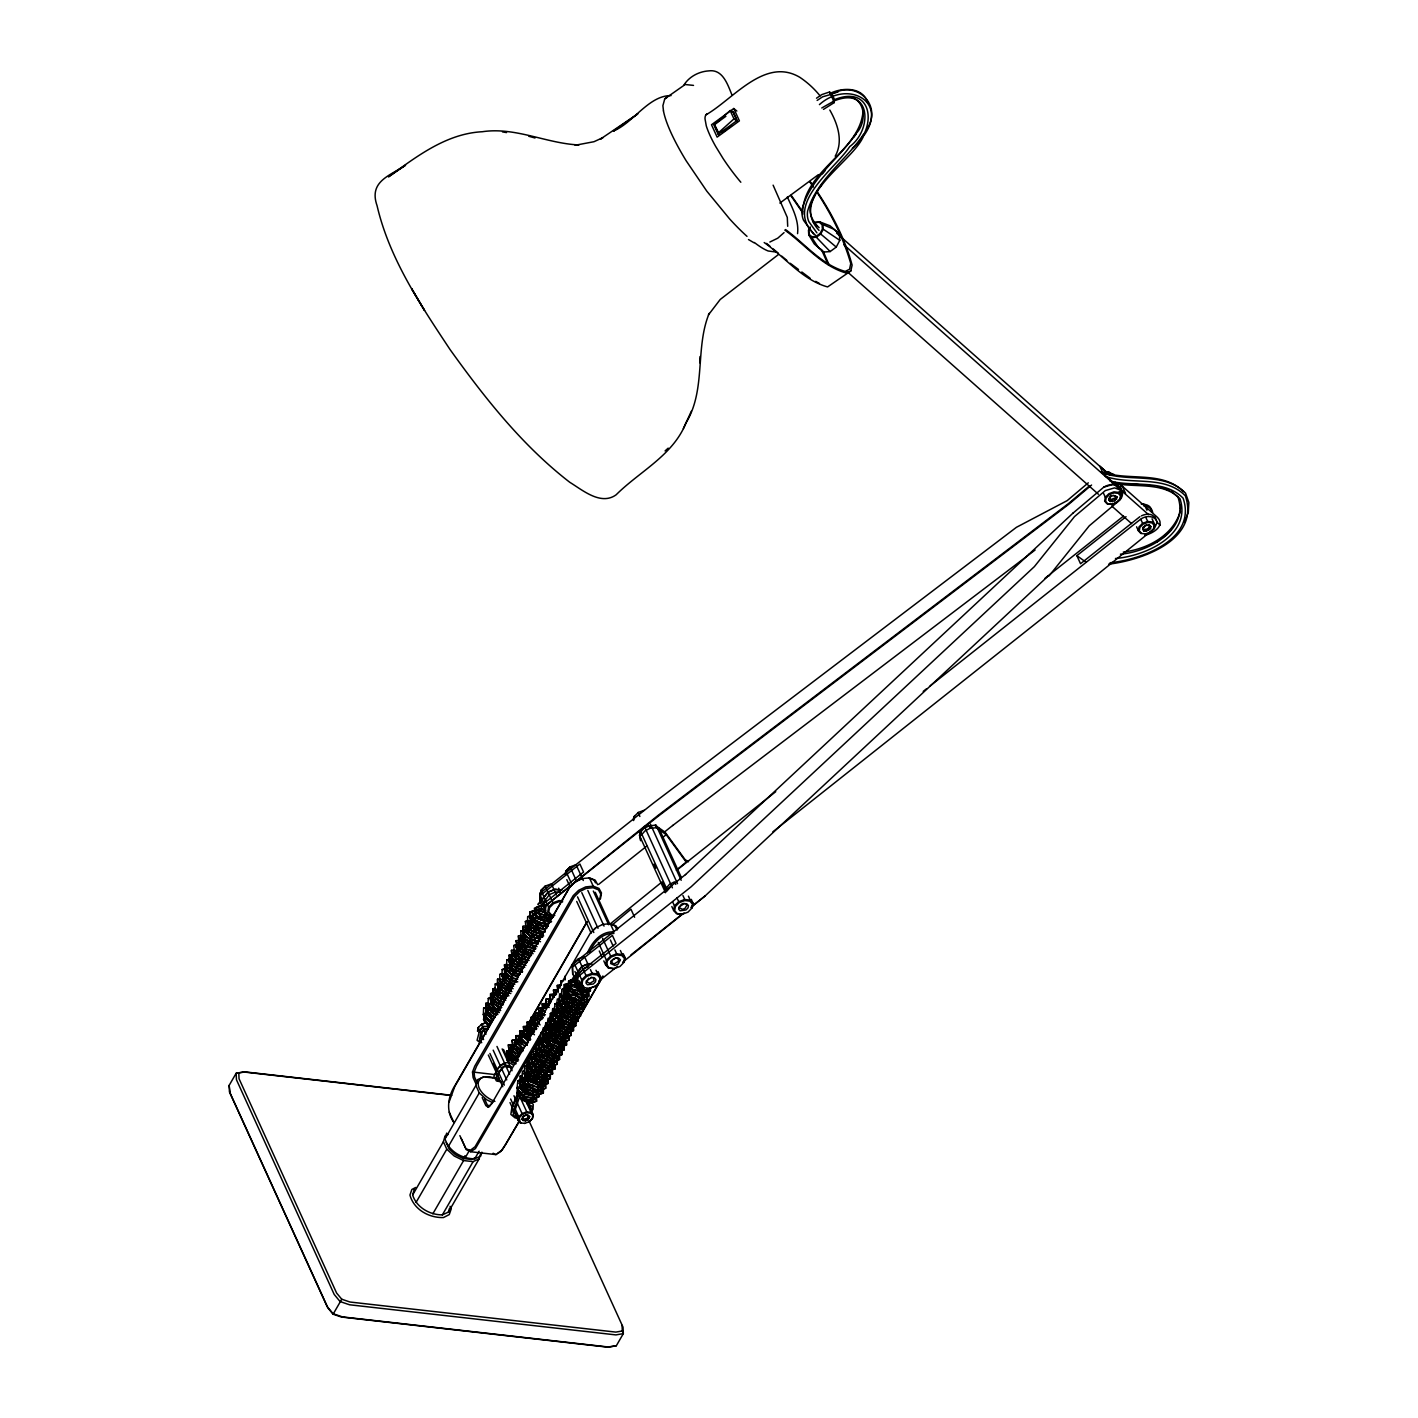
<?xml version="1.0" encoding="UTF-8"?>
<svg xmlns="http://www.w3.org/2000/svg" width="1418" height="1418" viewBox="0 0 1418 1418"><rect width="100%" height="100%" fill="white"/><g stroke="black" fill="none" stroke-linecap="round" stroke-linejoin="round"><path stroke-width="1.5" d="M484.141 1020.8L483.538 1014.171L484.141 1020.8L489.494 1025.356L490.628 1022.449L485.399 1017.84L485.594 1013.533L489.139 1012.753M534.994 910.48L534.994 914.929L540.418 919.555L548.287 921.292L549.404 918.492L553.392 916.897M1088.297 482.829L1067.222 500.607L1016.44 527.301L653.166 803.332L540.045 893.234L540.258 903.124L541.109 902.628M588.08 990.774L588.736 996.287L586.591 996.872L580.813 998.166L573.315 994.603L567.927 987.353L568.671 980.972L575.442 978.243M525.688 1098.932L529.694 1100.545L533.983 1099.641L534.019 1096.149L529.605 1092.48L523.153 1091.116L520.743 1093.313L514.238 1112.722L517.056 1115.204M490.628 1022.449L486.144 1019.382L486.197 1015.784M486.729 1011.016L485.949 1003.235L488.271 1002.721L487.987 1008.021L494.386 1014.26L487.987 1008.021L485.7 1009.439L493.092 1016.582L485.7 1009.439L485.949 1003.235M493.677 996.588L492.897 988.807L495.219 988.293L494.935 993.61L501.352 999.832L494.935 993.61L492.649 995.028L500.04 1002.171L492.649 995.028L492.897 988.807M534.763 951.46L525.529 949.28L519.165 943.714L518.403 935.915L520.707 935.437L520.424 940.719L526.84 946.94L535.844 948.66L526.627 946.338L520.424 940.719L518.155 942.137L519.13 947.082L524.518 951.744L532.406 953.57M537.564 941.41L530.172 939.673L523.809 934.107L523.029 926.308L525.334 925.812L525.05 931.094L530.119 936.164M546.16 926.557L537.121 925.245L530.757 919.679L529.977 911.88L535.508 910.462M537.032 913.493L536.447 907.573L541.605 905.889L545.505 907.502M533.505 1088.864L536.536 1091.399L538.539 1089.981L539.124 1096.61L531.75 1098.401L523.614 1096.415L517.056 1088.209L517.889 1080.8L526.947 1077.591L536.181 1079.754L542.545 1085.337L543.324 1093.118L534.568 1095.121L525.936 1091.594L519.378 1083.405L520.211 1075.996L522.409 1075.624L521.753 1082.182L527.478 1089.414L534.799 1092.445L542.474 1090.69L534.799 1092.445M528.152 1072.894L538.503 1074.95L544.866 1080.516L545.646 1088.315L536.89 1090.3L528.24 1086.791L521.7 1078.602L522.515 1071.193L524.713 1070.82L524.997 1078.744L529.8 1084.61L535.277 1086.879M535.277 1068.835L540.825 1070.147L547.188 1075.713L547.968 1083.494L539.212 1085.497L530.562 1081.987L524.022 1073.798L524.837 1066.371L528.808 1064.829M549.422 1071.973L551.762 1071.459L544.069 1073.213L549.422 1071.973L549.528 1067.541L551.815 1066.088L552.595 1073.887L543.856 1075.872L535.206 1072.362L528.648 1064.174L529.481 1056.764L531.679 1056.41L531.023 1062.968L531.963 1064.315L536.766 1070.2L542.243 1072.469M537.422 1053.645L547.773 1055.719L554.137 1061.284L554.917 1069.083L546.16 1071.069L537.528 1067.541L530.97 1059.37L531.803 1051.943L533.983 1051.589M539.744 1048.841L550.095 1050.915L556.459 1056.481L557.239 1064.28L548.482 1066.265L539.85 1062.738L533.292 1054.567L534.125 1047.14L536.305 1046.785L535.667 1053.361L536.589 1054.708L541.392 1060.575L546.869 1062.844M559.791 1053.255L559.561 1059.476L550.804 1061.462L542.172 1057.934L535.614 1049.745L536.429 1042.336L545.505 1039.128L554.739 1041.291L561.103 1046.856L561.865 1054.655L553.126 1056.64L544.477 1053.131L537.936 1044.942L538.751 1037.533L540.949 1037.178L540.293 1043.737L546.036 1050.968L553.339 1053.982L561.032 1052.227L553.339 1053.982M551.974 1029.947L559.366 1031.684L565.729 1037.249L566.509 1045.048L557.753 1047.033L549.12 1043.506L543.484 1036.7L542.562 1035.335L543.395 1027.908L552.453 1024.7L561.688 1026.862L568.051 1032.446L568.831 1040.245L560.075 1042.23L551.442 1038.703L544.884 1030.514L545.717 1023.105L547.897 1022.75L547.259 1029.308L548.199 1030.656L552.985 1036.54L558.462 1038.809M558.94 1015.518L566.331 1017.255L572.695 1022.821L573.457 1030.62L564.719 1032.605L556.069 1029.078L550.45 1022.272L549.528 1020.907L550.344 1013.48L559.401 1010.272L568.653 1012.452L573.421 1016.617M565.428 1006.337L570.958 1007.631L577.321 1013.214L578.101 1020.995L569.362 1022.998L560.695 1019.489L554.154 1011.282L554.987 1003.873L558.958 1002.313M562.928 1000.771L573.28 1002.827L579.643 1008.393L580.423 1016.192L571.667 1018.177L563.017 1014.685L556.476 1006.479L557.309 999.052L559.49 998.715L558.852 1005.273L564.577 1012.505L571.897 1015.518L579.572 1013.764L571.897 1015.518M586.573 995.755L587.371 1001.764L578.633 1003.767L569.965 1000.257L563.425 992.051L564.258 984.641L569.433 983.365M525.972 965.445L518.58 963.708L512.217 958.143L511.437 950.344L513.759 949.847L513.476 955.147L519.892 961.369L525.794 962.716M531.98 1110.631L532.051 1106.253L526.805 1103.328L527.726 1100.935L529.818 1101.112M493.234 1007.56L485.949 1007.542L485.665 1012.824L492.081 1019.063L486.693 1014.402L486.799 1009.953M489.015 1009.581L489.121 1005.149M500.643 1010.36L496.708 1009.456L491.319 1004.777L491.443 1000.346M495.963 995.17L496.07 990.721M507.609 995.932L503.656 995.028L498.285 990.349L498.392 985.918M500.714 981.114L500.589 985.545L505.978 990.207L511.898 991.572M512.235 986.308L508.3 985.404L502.911 980.742L503.018 976.311M505.34 971.507L505.233 975.938L510.622 980.6L516.524 981.965M507.662 966.686L507.555 971.117L512.926 975.797L506.51 969.558L506.793 964.275L504.489 964.772L505.269 972.571L511.632 978.136L517.162 979.43M519.201 971.879L515.248 970.975L509.86 966.314L509.984 961.883M512.252 958.55L512.182 961.51L517.57 966.172L511.154 959.951L511.437 954.668L515.744 953.64M514.504 956.689L514.61 952.258L519.981 951.017L527.283 954.048L529.676 956.973M528.116 957.912L522.196 956.547L516.826 951.886L516.932 947.454M519.254 942.651L519.13 947.082L516.861 948.518L516.081 940.737L518.385 940.24M521.452 942.279L521.558 937.847M523.88 933.026L523.774 937.458L529.162 942.137L522.746 935.915L523.029 930.616L520.707 931.112L521.487 938.911L527.851 944.477L537.085 946.657M526.096 932.654L526.202 928.223M528.4 927.851L527.372 926.291L525.103 927.709L532.282 934.232L542.846 936.908L532.477 934.87L526.131 929.286L525.351 921.505L527.656 921.009L527.372 926.291L533.576 931.91L542.793 934.232L533.788 932.512L528.4 927.851L528.524 923.419M530.793 920.087L530.722 923.047L536.11 927.709L545.115 929.428L545.168 932.087L534.604 929.428L527.425 922.905L527.673 916.684L535.029 914.787L534.391 908.211L542.013 904.631L549.386 894.563L555.661 891.957L561.191 892.542M544.246 923.703L538.432 922.905L533.044 918.226L532.299 911.384L529.977 911.88L530.757 919.679M550.45 1074.543L550.29 1078.69L542.917 1080.587L532.884 1077.184L526.344 1068.977L527.159 1061.568L529.357 1061.213L528.701 1067.772L534.444 1075.004L541.747 1078.017L547.118 1076.776L547.188 1073.816M546.479 1058.041L551.85 1062.738L552.595 1069.58L554.917 1069.083L555.076 1064.953M554.066 1062.348L556.388 1061.834L548.695 1063.606L554.066 1062.348L554.137 1059.406M541.587 1043.435L545.558 1041.805L545.505 1039.128L538.627 1041.982L537.971 1048.54L543.714 1055.772L551.017 1058.785L556.388 1057.544L556.494 1053.113L551.123 1048.416L552.417 1046.094L557.185 1050.277M561.12 1043.506L563.407 1042.053L563.354 1047.406L555.661 1049.178L561.014 1047.937L561.12 1043.506L557.097 1039.979M558.072 1034.023L563.442 1038.685L564.187 1045.527L566.509 1045.048L566.668 1040.901M565.658 1038.313L567.98 1037.799L560.287 1039.554L565.658 1038.313L565.729 1035.37M571.383 1029.22L571.153 1035.424L562.397 1037.409L553.764 1033.899L547.206 1025.71L548.039 1018.284L550.219 1017.947L549.564 1024.505L555.307 1031.737L562.609 1034.75L567.98 1033.509L568.086 1029.078L562.698 1024.416L553.694 1022.697L558.763 1023.495M567.714 1021.935L570.408 1024.275L571.153 1031.116L573.457 1030.62L573.634 1026.472M572.712 1019.453L574.999 1018.018L574.946 1023.371L567.253 1025.143L572.606 1023.885L572.712 1019.453L568.689 1015.962M569.664 1009.988L575.034 1014.65L575.797 1021.492L578.101 1020.995L578.26 1016.866M577.25 1014.278L577.321 1011.318M579.678 1005.043L581.965 1003.59L581.894 1008.942L574.201 1010.715L579.572 1009.474L579.678 1005.043L574.29 1000.364L565.286 998.662L561.776 1000.009M571.046 1003.643L576.523 1005.911L581.894 1004.653L582 1000.222L576.612 995.56L567.608 993.841L576.825 996.163L581.486 1000.381M580.228 983.737L573.936 982.302L566.456 984.287L565.8 990.845L571.543 998.077L578.845 1001.09L584.198 999.85L584.322 995.418L578.934 990.757L573.032 989.374M493.748 995.542L493.641 999.974L499.03 1004.635L492.613 998.396L492.808 994.869M542.474 1086.383L544.796 1085.887L537.121 1087.641L542.474 1086.383L542.545 1083.423M545.345 1074.667L540.825 1070.147L539.531 1072.469L544.902 1077.148L545.646 1084.008L547.968 1083.494L548.128 1079.364M519.874 1082.625L520.371 1088.35L525.351 1086.188L525.422 1083.707L533.186 1085.426L532.051 1088.333L524.43 1086.667L520.406 1088.12M548.287 921.292L548.358 918.793L553.41 916.648M536.713 1096.274L536.571 1101.201L534.551 1101.875L529.393 1102.974L522.267 1100.173L516.967 1093.012L517.694 1086.72L517.623 1094.377M590.491 987.602L590.384 991.04L582.78 992.884L578.154 990.03L574.999 985.634L574.432 980.813L577.481 971.915M523.153 1091.116L523.242 1088.669L530.793 1090.318L533.398 1092.534M588.949 990.739L588.736 996.287L580.813 998.166M485.949 1007.542L483.627 1008.038L483.378 1014.26L490.77 1021.403L483.378 1014.26L485.665 1012.824L486.693 1014.402M491.957 997.474L488.271 998.432L488.022 1004.635L495.414 1011.778L499.101 1012.647M498.906 983.046L495.219 984.003L494.971 990.207L502.362 997.368L506.049 998.237M497.541 979.2L498.321 986.999L500.589 985.545L499.845 978.704L497.541 979.2L497.293 985.404L504.666 992.565L508.371 993.433M503.532 973.439L499.863 974.379L499.615 980.6L506.988 987.761L510.693 988.612M505.854 968.636L502.167 969.575L501.919 975.797L509.31 982.94L514.858 984.252M510.48 959.011L506.811 959.968L506.563 966.172L513.936 973.333L519.484 974.627M511.437 950.344L512.217 958.143M517.446 944.583L513.759 945.54L514.539 953.339L520.902 958.905L528.294 960.642M519.165 943.714L518.403 935.915M523.029 926.308L523.809 934.107M557.487 1058.058L557.239 1064.28L548.482 1066.265M562.042 1050.525L561.865 1054.655L553.126 1056.64M564.435 1043.648L564.187 1049.852L555.448 1051.837L546.799 1048.31L540.24 1040.138L541.073 1032.712L543.271 1032.357L542.615 1038.933L543.555 1040.28L548.358 1046.147L553.835 1048.416M568.99 1036.097L568.831 1040.245L560.075 1042.23M576.027 1019.595L575.779 1025.817L567.04 1027.802L558.373 1024.31L551.832 1016.086L552.666 1008.677L554.863 1008.322L554.208 1014.88L555.147 1016.245L559.95 1022.112L565.428 1024.381M580.582 1012.062L580.423 1016.192L571.667 1018.177M582.975 1005.185L582.745 1011.389L573.989 1013.374L565.339 1009.882L558.798 1001.675L559.631 994.248L561.812 993.894L561.156 1000.47L562.095 1001.817L566.899 1007.684L572.376 1009.953M587.619 995.56L587.371 1001.764L585.067 1002.26L585.049 1006.585L576.311 1008.57L567.661 1005.078L561.12 996.854L561.936 989.445L565.906 987.885M543.484 1088.971L543.324 1093.118L534.568 1095.121M545.895 1082.094L545.646 1088.315L536.89 1090.3M699.748 362.795L699.996 356.556M553.818 916.046L549.581 916.489L544.796 913.086L544.246 903.248L583.56 872.052L579.891 864.005L540.595 895.201M544.796 913.086L544.246 903.248M575.921 976.772L572.73 974.503L572.5 964.382M573.067 966.597L612.381 935.384L616.032 943.431L576.736 974.645L576.382 982.55L582.302 987.672L577.995 983.684M540.045 893.234L540.258 903.124L543.643 897.647M1091.576 485.045L1068.924 504.152L658.856 815.74L545.77 905.606L545.434 913.227L550.007 916.471M577.675 984.393L578.012 976.701L576.736 974.645M541.623 917.34L540.418 919.555L541.552 916.631L549.404 918.492L541.552 916.631L536.252 911.951L536.447 907.573M639.713 833.164L640.617 840.555L639.713 833.164L643.79 828.484L649.143 825.825L655.205 825.241L665.06 832.171L685.071 859.592L688.474 861.754M665.095 892.489L665.255 889.21L669.331 884.531L674.472 881.854L675.801 884.353M543.431 1087.057L543.608 1083.529M552.79 1066.052L552.595 1069.58L546.16 1071.069M561.971 1048.576L562.166 1045.066M1180.591 508.92L1180.84 504.684M1110.134 501.476L1109.284 498.711L1110.985 495.768L1108.929 500.111L1110.134 501.476L1114.991 500.802L1117.136 497.08L1113.609 495.467L1111.074 496.406M523.224 1120.752L522.444 1118.217L524.022 1115.505L522.108 1119.493L525.369 1120.982L527.726 1120.114L529.694 1116.693L525.883 1114.814L528.577 1115.434M532.707 919.608L534.09 919.502L533.877 922.179L537.528 923.685M550.627 921.452L545.824 915.585L538.521 912.554L538.734 909.895L537.351 909.984L543.342 912.306M576.683 978.19L577.055 984.34L579.554 987.991L583.082 990.42L589.764 988.754L590.384 991.04L582.78 992.884M564.098 1018.053L569.575 1020.322L577.25 1018.567L570.975 1020.216L570.745 1022.892L560.748 1019.028L554.154 1011.282L556.53 1010.077L557.168 1003.519L554.987 1003.873M511.065 987.708L502.362 984.766M522.639 963.655L513.954 960.73M527.283 954.048L529.552 957.203M540.382 928.276L530.385 924.412L540.435 927.815L538.822 930.438L530.172 927.071L538.875 929.995L542.296 934.515M543.449 928.347L541.18 925.192L544.778 929.605M543.466 920.831L534.816 917.446L543.466 920.831L548.092 926.255M550.397 921.452L545.788 916.028L547.383 913.387L538.734 909.895L532.299 911.384L533.044 918.226M535.206 1072.362L536.819 1069.721L545.469 1073.089L545.239 1075.783L535.242 1071.919L528.648 1064.174L531.023 1062.968L536.766 1070.2M537.528 1067.541L539.124 1064.936L547.791 1068.286L554.066 1066.637L546.391 1068.41L539.07 1065.379L533.345 1058.165L533.771 1053.787M539.07 1065.379L533.345 1058.165L530.97 1059.37L537.564 1067.098L547.561 1070.98L547.791 1068.286L546.391 1068.41M539.886 1062.295L541.428 1060.132L535.667 1053.361L533.292 1054.567L539.886 1062.295L549.865 1066.176L550.095 1063.482L541.392 1060.575M542.172 1057.934L543.75 1055.329L552.417 1058.679L558.71 1057.03L558.781 1051.677L556.494 1053.113M543.714 1055.772L537.971 1048.54L535.614 1049.745L542.208 1057.491L552.187 1061.373L552.417 1058.679L551.017 1058.785L550.804 1061.462L559.561 1059.476L558.71 1057.03L556.388 1057.544M544.477 1053.131L546.072 1050.525L550.308 1051.518L553.18 1054.141M546.036 1050.968L540.293 1043.737L537.936 1044.942L544.53 1052.688L554.509 1056.552L554.739 1053.858L546.072 1050.525M546.799 1048.31L548.394 1045.704L557.061 1049.054L556.831 1051.748L546.834 1047.867L540.24 1040.138L542.615 1038.933L548.358 1046.147M549.12 1043.506L550.716 1040.901L559.383 1044.251L565.658 1042.602L557.983 1044.375L552.506 1042.106M553.764 1033.899L555.342 1031.276L564.01 1034.626L570.302 1032.995L570.373 1027.625L568.086 1029.078M555.307 1031.737L549.564 1024.505L547.206 1025.71L553.8 1033.456L563.779 1037.32L564.01 1034.626L562.609 1034.75M556.069 1029.078L557.664 1026.472L566.331 1029.822L572.624 1028.174L564.931 1029.947L557.629 1026.916L551.886 1019.702L552.329 1015.323M557.629 1026.916L551.886 1019.702L549.528 1020.907L556.122 1028.635L566.101 1032.517L566.331 1029.822L564.931 1029.947M1144.769 535.295C1153.206 533.469 1167.191 524.944 1155.865 515.957L1119.476 483.698M526.822 1068.197L526.397 1072.575L532.122 1079.807L539.425 1082.82L547.118 1081.065L539.425 1082.82M529.8 1084.61L524.075 1077.379L521.7 1078.602L528.294 1086.33L538.291 1090.212L538.503 1087.535L529.853 1084.15L528.24 1086.791M532.122 1079.807L526.397 1072.575L524.022 1073.798L530.616 1081.526L540.595 1085.39L540.825 1082.714L532.175 1079.346L530.562 1081.987M548.536 1029.007L552.506 1027.376L552.453 1024.7L545.576 1027.554L544.937 1034.112L550.663 1041.344L544.937 1034.112L542.562 1035.335L549.156 1043.063L559.153 1046.945L559.383 1044.251L554.739 1041.291M569.292 986.946L564.134 989.09L563.478 995.649L564.417 996.996L562.042 998.237M523.614 1096.415L525.209 1093.774L533.328 1095.635L538.539 1094.359L539.124 1096.61L533.026 1098.099L523.65 1095.954L517.056 1088.209L519.431 1087.003L525.209 1093.774M525.936 1091.594L527.531 1088.971L536.181 1092.339L535.969 1095.015L525.972 1091.133L519.378 1083.405L521.753 1082.182L527.478 1089.414M541.605 905.889L541.357 908.424L537.067 909.824M514.894 981.167L504.897 977.303L512.891 980.405M519.981 951.017L518.58 951.106L527.248 954.491L528.79 952.329L520.211 948.323M533.434 942.704L523.437 938.84L531.431 941.924M523.348 937.422L526.929 936.589L525.546 936.678L534.196 940.063L535.738 937.901L527.159 933.913M528.081 929.215L538.06 933.097L530.066 929.995M560.695 1019.489L562.308 1016.866L570.975 1020.216M567.661 1005.078L569.256 1002.437L577.906 1005.823L584.216 1004.139L584.287 998.786L582 1000.222M1143.847 531.023L1143.068 528.4L1143.847 531.023L1146.169 531.271L1150.494 528.577L1150.849 526.627L1148.598 524.926L1150.849 526.627M1120.787 493.712L1121.301 489.511A12.372 8.1 -24.5 0 0 1113.236 484.424A13.117 8.579 -24.5 0 0 1103.718 487.207L1072.859 513.245M535.011 1095.316L532.051 1095.954L525.174 1094.235L520.371 1088.35L520.831 1084.593M522.693 1083.547L523.136 1079.789M525.458 1074.986L524.997 1078.744L522.622 1079.967M528.01 1068.303L527.319 1073.94L524.944 1075.145M533.239 1073.532L529.641 1069.119L530.332 1063.482L534.302 1061.852M532.424 1060.558L531.963 1064.315L529.588 1065.556M534.285 1059.512L534.976 1053.875L540.914 1051.412L548.801 1053.237L550.308 1051.518M537.05 1050.933L536.589 1054.708L534.214 1055.931M539.372 1046.13L538.911 1049.887L536.536 1051.128M541.233 1045.084L541.924 1039.447L547.862 1036.983L551.815 1037.905M544.016 1036.523L543.555 1040.28L541.18 1041.503M546.568 1029.822L545.877 1035.477L543.484 1036.7M548.199 1030.656L548.872 1025.019L554.828 1022.573L554.775 1019.896L553.658 1020.003M550.964 1022.094L550.503 1025.852L548.128 1027.093M552.825 1021.049L553.516 1015.412M555.147 1016.245L555.608 1012.47M557.93 1007.666L557.469 1011.424L562.272 1017.309L556.53 1010.077L557.469 1011.424L555.076 1012.665M559.791 1006.62L560.482 1000.984M562.095 1001.817L562.556 998.059M564.417 996.996L564.878 993.238M566.739 992.192L567.43 986.556L566.456 984.287L564.258 984.641L565.233 986.946M797.554 233.633C799.114 220.676 792.52 208.411 787.344 196.96M579.483 994.851L574.751 992.529L570.727 987.46L570.639 980.458L574.538 978.792M520.317 1084.77L521.186 1078.283L520.211 1075.996M527.266 1070.342L528.134 1063.855L527.159 1061.568M531.892 1060.735L532.477 1056.41M538.858 1046.324L539.425 1041.982M545.806 1031.896L546.674 1025.409L545.717 1023.105M550.45 1022.272L551.017 1017.947M552.772 1017.468L553.64 1010.981L552.666 1008.677M557.398 1007.861L557.983 1003.519M564.364 993.433L564.931 989.108M568.6 988.736L568.671 980.972L570.639 980.458L570.727 987.46M511.951 1112.279L512.589 1108.397M599.796 899.526L600.736 894.067L598.449 889.83L593.079 887.721L586.095 888.43L579.501 891.656L574.414 896.655L476.59 1066.141L474.126 1072.238L474.551 1077.006L477.263 1082.962M600.47 898.728L601.462 892.95L598.999 888.412L593.22 886.144L585.669 886.906L578.579 890.362L573.209 895.644L474.693 1066.247L472.513 1071.99L473.098 1077.609L475.845 1083.6M477.937 1030.549L478.54 1027.288M540.754 894.279L541.534 890.008L545.469 886.09M565.605 874.924L566.367 870.723L570.249 866.877M523.348 1119.21L526.893 1118.713L528.453 1116.001L527.567 1115.009M595.276 986.148L589.675 988.222L583.773 987.779L580.848 984.5L581.699 979.838L586.006 975.566L592.121 973.315L597.705 973.936L600.629 977.215L599.779 981.876M633.633 820.561L634.395 816.36M611.566 960.358L612.381 963.46L614.561 963.691L618.62 961.156L617.823 958.054M1110.241 499.792L1115.505 497.842L1115.789 496.318L1113.609 495.467M1142.642 529.658L1144.769 525.458L1149.643 525.28M1144.025 529.481L1147.871 528.949L1149.555 526.007M477.494 1031.24L478.15 1027.678L481.553 1024.292L485.842 1022.715M480.472 1038.561L483.184 1029.716M556.459 894.988L551.389 883.839L545.274 886.09L540.967 890.362L540.116 895.042L545.186 906.191M562.733 900.979L559.011 900.572L552.896 902.823L548.589 907.095L547.738 911.756L550.663 915.035L554.863 915.284M524.926 1123.375L520.371 1122.932L518.119 1120.433L518.775 1116.852L522.072 1113.591L526.752 1111.854L531.041 1112.35L533.274 1114.849L532.619 1118.43L529.322 1121.691L524.642 1123.428M565.268 874.144L565.817 871.095L570.054 866.877L576.08 864.661L583.294 880.525M614.295 968.529L609.261 967.962L606.638 965.002L607.4 960.801L611.282 956.955L616.795 954.934L621.811 955.502L624.452 958.444L623.69 962.645L619.985 966.491L613.976 968.707L608.482 968.086L605.61 964.86L606.443 960.27L610.679 956.069L616.688 953.853L622.201 954.474L625.072 957.699L624.221 962.29M633.297 819.781L633.846 816.733L638.277 812.514M682.324 914.167L677.29 913.6L674.667 910.657L675.429 906.456L679.311 902.592L684.805 900.572L689.839 901.139L692.48 904.081L691.7 908.282L688.014 912.129L682.005 914.344L676.51 913.724L673.639 910.498L674.472 905.907L678.708 901.706L684.717 899.491L690.212 900.111L693.101 903.337L692.25 907.928M1120.982 495.077L1118.572 492.383L1113.945 491.851L1108.876 493.712L1105.331 497.257L1104.622 501.121L1107.033 503.833L1111.659 504.347L1116.71 502.486L1119.883 499.366L1120.521 495.839L1118.306 493.358L1114.069 492.879L1109.443 494.581L1106.182 497.824L1105.544 501.352L1107.759 503.833L1111.978 504.312L1116.604 502.61L1120.273 498.941L1120.982 495.077L1119.316 491.408M1145.691 533.859L1140.781 533.434L1138.353 530.722L1139.062 526.858L1142.624 523.331L1147.694 521.469L1152.32 521.984L1154.731 524.695L1154.022 528.559L1150.459 532.104L1145.407 533.966M787.699 226.295L787.291 217.415L773.111 185.155M764.196 242.531C784.987 257.19 802.358 279.895 827.58 286.932L850.853 270.927L852.112 265.113C845.022 238.827 832.047 214.012 816.981 191.359M811.149 203.855C807.799 212.665 812.727 221.74 819.143 227.66M574.751 992.529L570.036 986.113L567.927 987.353L573.475 993.983L582.124 997.953L582.39 995.418L588.045 993.947L581.079 995.631L582.39 995.418L574.875 991.944M518.066 1095.387L513.121 1114.849L516.684 1117.863M449.134 1101.892L454.841 1086.348L569.965 886.888L575.052 881.89L581.646 878.664L589.463 877.884L595.241 880.17L597.705 884.708M533.682 1031.294L530.562 1029.096L531.183 1026.508L523.419 1026.561L524.252 1033.864L530.332 1040.174M522.267 1100.173L523.827 1097.514L519.059 1091.771L516.967 1093.012L522.427 1099.57L530.633 1102.637L536.571 1101.201L536.004 1098.968L529.694 1100.545M538.078 1019.967L538.716 1017.362L530.952 1017.415L531.75 1024.753L536.323 1029.468M1108.929 500.111L1109.284 498.711M522.108 1119.493L522.444 1118.217M480.826 1153.047L479.142 1158.843L448.407 1212.089L442.363 1214.889C429.76 1214.925 416.484 1207.427 412.638 1194.966L414.322 1189.17M412.638 1194.966L443.391 1141.72L445.057 1135.924L448.088 1134.524M481.89 1152.16L480.773 1156.024L474.729 1158.807C462.126 1158.861 448.85 1151.363 445.022 1138.902L446.688 1133.106M445.022 1138.902L475.881 1085.461L477.547 1079.665L483.591 1076.865M448.407 1212.089L449.524 1208.225M1109.284 498.179L1109.567 497.186M522.427 1117.703L522.71 1116.799M671.051 95.609C648.735 95.343 633.474 122.692 613.586 130.97L637.816 113.883L600.363 139.141L602.934 137.617L593.965 141.711L575.088 145.274L578.881 144.955C546.338 143.448 515.408 126.751 482.28 131.732C446.191 133.593 416.573 156.583 388.497 176.86L405.566 165.197C390.127 175.743 368.45 181.185 377.082 205.752C389.365 258.643 420.419 304.781 450.002 349.466C484.726 397.944 522.32 445.606 569.788 482.297C582.514 490.061 600.807 505.871 616.121 494.811C639.571 471.379 672.894 455.621 685.975 422.954C706.341 389.525 694.838 348.208 709.177 313.36M512.908 1106.465L515.673 1099.074M811.681 202.473L812.727 199.69M1180.467 511.047C1172.987 535.827 1147.428 548.979 1123.269 552.098M1184.455 522.214L1188.302 512.341L1188.869 502.504L1185.554 493.163C1163.593 470.882 1128.356 483.006 1101.237 472.371M835.202 156.193C843.568 141.251 837.63 123.791 829.814 110.037M1143.351 526.858L1142.997 527.726L1146.772 524.731M683.37 428.537L691.381 411.149M516.861 1056.428L511.278 1049.285L510.941 1044.676L508.371 1044.836L509.186 1052.156L515.283 1058.466L518.616 1060.008M519.431 1053.078L512.572 1045.74L515.035 1044.729L515.425 1046.573L514.699 1040.103L515.035 1044.729L520.991 1051.039L519.041 1053.893L512.962 1047.583L512.128 1040.28L519.892 1040.227L527.301 1045.367M521.789 1044.641L519.201 1042L518.456 1035.53L518.811 1040.156L524.766 1046.466L522.817 1049.32L516.719 1043.01L515.904 1035.707L523.65 1035.654L529.588 1039.766M526.947 1043.932L520.087 1036.593L522.568 1035.583L522.958 1037.427L522.232 1030.957L522.568 1035.583L528.524 1041.893L526.574 1044.747L520.477 1038.437L519.662 1031.134L527.425 1031.081L531.874 1034.165M515.283 1058.466L517.233 1055.612M520.991 1051.039L520.619 1051.855L516.719 1047.884M539.655 905.535L539.07 906.776L540.488 906.297M479.142 1032.286L483.308 1026.224L489.44 1026.792M867.178 128.595C882.528 104.897 856.437 79.585 832.118 94.084L822.582 96.814L817.14 100.43M813.507 198.112L815.084 194.94M693.508 85.399L685.16 84.513L664.758 98.835L662.897 105.676L663.464 110.905M815.12 222.608L819.32 222.307L822.103 224.753L822.387 229.025L820.065 233.491L816.024 236.434L811.823 236.735L809.04 234.289L808.756 230.017L810.316 227.04L808.473 230.283L808.774 234.909L811.787 237.568L816.343 237.231L820.721 234.041L823.238 229.22L822.919 224.593L819.923 221.935L815.35 222.272M808.774 234.909L814.304 244.002L823.716 252.049L830.115 251.571L836.265 247.087L839.793 240.298L839.367 233.793L829.973 225.763L819.923 221.935M515.868 1063.979L512.359 1062.49L512.855 1061.586L514.344 1059.671L517.871 1061.284M537.28 1092.941L532.051 1088.333L533.186 1085.426M531.466 937.316L530.172 939.673L522.781 932.512L525.05 931.094L531.466 937.316L540.471 939.035L531.254 936.731L529.96 939.035L540.542 941.712M567.572 991.147L577.924 993.22L576.825 996.163M571.968 1005.185L573.28 1002.827L576.364 1006.071M567.342 1014.792L568.653 1012.452L571.72 1015.678M526.627 946.338L525.529 949.28M522.409 972.234L515.035 970.373L513.936 973.333M492.879 1015.979L494.173 1013.64L497.86 1014.561M490.557 1020.783L491.869 1018.443M555.767 1038.809L557.044 1036.487L561.829 1040.67M544.158 1062.844L545.451 1060.522L550.237 1064.705M507.112 1060.788L513.688 1049.355M515.886 1045.545L520.282 1037.905M529.074 1022.662L587.282 921.611M553.499 1011.761L475.048 1146.737L470.156 1150.423L465.813 1148.633L459.857 1135.605M571.029 981.345L574.325 975.637M587.477 952.825C592.068 941.942 601.108 931.041 614.065 931.91L610.307 923.667L602.49 924.43M519.378 1121.301L502.309 1149.821L497.417 1153.508M531.431 1100.403L533.629 1096.593M538.007 1088.989L540.205 1085.195M570.905 1031.95L602.685 976.825M529.074 1121.035L623.016 1327.124L623.335 1333.611L616.316 1345.771L608.889 1347.065L342.536 1316.932L333.07 1313.724L327.186 1306.616L229.432 1091.913L229.131 1085.426L236.15 1073.266L243.559 1071.973L450.499 1095.387M416.041 1202.446L446.794 1149.183L443.391 1141.72M448.425 1146.382L479.266 1092.924L475.881 1085.461M507.467 1059.494L520.654 1036.629M526.149 1027.111L586.609 922.374M446.209 1142.571L449.116 1148.917L455.408 1154.713L463.349 1158.559L464.98 1155.741M432.844 1213.808L463.597 1160.562L473.098 1161.626L479.142 1158.843M465.21 1157.744L469.624 1150.104M539.904 1038.295L475.402 1148.615L470.599 1151.735L466.327 1149.679L461.204 1138.424M562.042 999.938L568.689 988.435M572.003 982.674L575.336 976.931M589.728 951.992C593.841 942.137 602.366 932.743 613.923 933.487M442.363 1214.889L473.098 1161.626M474.729 1158.807L479.142 1151.186M519.91 1119.812L505.517 1144.734L500.767 1151.487L495.963 1154.606L470.599 1151.735M530.97 1100.634L533.186 1096.788M537.617 1089.113L542.048 1081.455M570.816 1031.577L602.916 975.956M816.148 193.167L818.275 189.622M708.451 314.867L720.22 299.464L778.216 254.708M518.173 1091.771L511.845 1107.671L510.834 1114.406L515.159 1117.951L518.669 1117.827M820.278 186.715L822.298 183.808M683.919 85.045C689.166 76.625 698.879 71.538 708.663 70.9C722.684 68.862 727.594 84.389 731.794 94.545M451.775 1095.299L245.261 1071.937L236.15 1073.266L236.452 1079.754L334.205 1294.457L340.09 1301.564L349.555 1304.773L615.908 1334.905L623.335 1333.611L622.307 1330.953L615.855 1332.105L350.016 1302.025L341.756 1299.225L333.106 1314.202L341.366 1317.021L607.205 1347.1L616.316 1345.771M541.587 1078.176L538.716 1075.553L534.48 1074.49L532.884 1077.184L534.444 1075.004M543.431 902.911L541.233 905.446L543.697 903.957L542.42 904.294L546.16 905.801M853.583 137.298L856.188 133.966M852.378 148.163C877.317 129.375 873.701 83.857 834.493 99.632L831.497 92.773C843.728 87.296 862.853 87.26 867.674 102.521M863.58 134.249C846.174 160.411 816.449 179.802 807.604 211.122A40.378 26.41 -24.5 0 0 808.845 221.633L816.91 232.853M1049.072 575.903L1089.254 525.83L1120.043 499.863A12.744 8.331 -24.5 0 0 1121.195 490.344L1114.583 487.881L1105.331 490.575L1074.525 516.56L1034.36 566.633L691.133 886.782L578.012 976.701M544.796 896.229L548.252 891.975L554.509 889.387L558.196 889.777M578.633 970.497L582.054 966.261L588.328 963.655L592.015 964.045M578.65 974.485L583.259 968.813L587.956 966.881M503.142 1066.496L497.488 1075.269L499.083 1078.478M482.209 1097.603L485.86 1105.597L488.288 1107.298L492.985 1102.14M822.351 173.882L825.063 170.709M640.847 835.645L644.924 830.966L650.064 828.272L656.339 827.722L666.194 834.635L686.188 862.073L676.315 870.262M670.466 887.012L666.371 891.674L665.255 889.21M530.686 1112.049L533.044 1109.408L533.239 1104.321L530.952 1102.194M488.288 1107.298L491.709 1103.665L590.296 933.168L595.684 927.886M736.793 119.644L733.567 112.589L730.164 110.533L714.442 124.66L719.369 134.728L718.182 134.302L713.945 125.014L725.892 116.294M730.164 110.533L733.975 118.882L718.235 132.991M517.605 1057.208L519.272 1055.471L513.192 1050.933L511.685 1051.447M784.048 232.623L777.755 238.189L769.85 242.035M539.106 903.284L537.936 904.489L547.986 892.312L555.466 889.281L562.024 890.079M1170.789 530.367L1162.494 537.901M574.095 963.106L578.384 958.834L584.5 956.583M574.644 962.751L578.597 958.834L586.006 975.566M588.612 978.225L586.573 981.77L589.941 983.33L594.089 980.742L593.256 977.587M529.215 1121.798L532.229 1118.802L532.831 1115.541L530.793 1113.236L526.876 1112.793L522.586 1114.371L519.573 1117.366L518.97 1120.645L521.026 1122.932M1150.335 532.158L1153.596 528.914L1154.234 525.387L1152.019 522.905L1147.8 522.427L1143.156 524.128L1139.895 527.372L1139.257 530.899L1141.472 533.381M590.81 932.654L595.897 927.656L602.756 924.43M1028.688 554.491L1073.018 513.086M685.461 874.64L1028.83 554.349M1048.505 575.726L704.533 896.477L690.867 907.467M665.077 450.924L668.197 448.123M1089.556 485.789L1068.428 503.603L658.395 815.155L545.77 905.606M609.882 924.199L661.337 882.457M612.328 924.82L630.957 909.204L634.608 917.251M662.897 837.364L666.194 834.635M684.043 912.944L622.591 962.273M598.697 884.353L646.75 846.103M664.049 832.366L672.788 825.382M611.495 933.469L685.603 874.498M630.975 954.863L681.898 914.362M691.807 906.492L704.941 896.034M1045.031 578.243L1123.535 516.063M676.953 870.067L775.735 791.669M1139.895 516.684L1080.534 563.726L1076.865 555.661L1126.052 516.701M611.637 933.328L572.181 964.665L572.73 974.503M923.224 691.381L926.681 688.652M930.137 685.922L1140.976 518.917A10.6 6.93 -24.5 0 1 1148.651 516.524A13.524 8.845 -24.5 0 1 1157.106 522.533L1154.376 528.524L1095.724 575.938L772.863 831.817M598.733 981.221L617.486 966.332M672.646 825.542L1035.087 550.024M818.434 174.627L779.882 203.075M706.146 114.716C733.319 99.1 765.011 56.614 799.823 77.316C807.445 82.421 814.34 88.714 820.083 95.892M1156.397 542.367L1159.445 540.134M733.762 108.495L711.499 124.749L717.136 137.121L739.398 120.849L733.762 108.495L736.846 111.047M718.182 134.302L736.952 120.601L732.716 111.295L733.567 112.589M722.4 132.494L726.955 129.18M728.48 128.063L731.511 125.847M1118.873 488.164L1122.134 485.86L1125.537 493.358L1103.222 473.577L1099.801 466.097L1109.372 474.569M613.586 130.97L615.997 129.286M536.252 911.951L534.231 913.369L540.347 918.811L549.351 920.973M821.784 107.981L833.749 101.192L829.619 91.957L821.891 94.563L816.502 98.197M588.08 989.179L585.953 990.615L581.061 986.467L573.936 984.854L567.43 986.556M833.749 101.192L834.298 102.557L823.486 109.381M819.427 104.613C847.025 79.585 889.352 100.944 863.509 136.11C852.785 162.308 787.681 196.942 819.037 230.39M536.11 927.709L529.694 921.487L527.425 922.905L528.435 924.483L530.722 923.047L529.977 916.205L527.673 916.684M521.487 938.911L523.774 937.458L522.746 935.915L520.459 937.316L527.638 943.856L536.11 945.983M509.895 962.946L512.182 961.51L511.154 959.951L508.885 961.369L509.895 962.946L516.258 968.529L521.806 969.823M502.947 977.374L505.233 975.938L504.489 969.079L502.167 969.575M584.322 995.418L586.591 993.983M579.643 1008.393L577.356 1009.846L573.315 1006.337M575.034 1014.65L577.321 1013.214M570.408 1024.275L572.695 1022.821M568.051 1032.446L565.764 1033.882L563.07 1031.56M563.442 1038.685L565.729 1037.249M561.103 1046.856L558.816 1048.31L559.561 1055.152M556.459 1056.481L554.172 1057.917L550.149 1054.407M551.85 1062.738L554.137 1061.284M491.372 1001.409L493.641 999.974L492.613 998.396L490.344 999.832L491.372 1001.409L497.718 1006.975L501.423 1007.844M544.902 1077.148L547.188 1075.713M544.866 1080.516L542.58 1081.952L538.556 1078.442M542.545 1085.337L540.276 1086.755L541.002 1093.615M664.758 98.835L667.151 97.346M415.704 1187.469L411.876 1189.454L409.944 1195.055C413.843 1209.607 429.051 1217.991 443.479 1217.548L449.24 1214.588L451.19 1208.987L450.073 1206.293M850.853 270.927L846.511 273.107C821.961 266.371 804.981 244.41 784.828 230.124M581.912 878.664L574.822 882.12L569.451 887.402L455.355 1084.894C447.893 1096.167 445.553 1111.056 453.92 1122.56M1103.771 487.136L1112.935 484.46L1119.493 486.888L1120.628 489.299M474.87 1157.903L471.45 1159.481L463.349 1158.559M571.348 982.603L574.733 981.15M546.196 923.987L551.584 921.735M562.928 997.279L566.367 995.861L575.602 998.024L580.37 1002.207M549.617 1022.041L554.775 1019.896M544.388 1035.743L547.809 1034.325L557.044 1036.487L560.128 1039.713M537.422 1050.171L540.861 1048.735L540.914 1051.412L539.779 1051.553L547.171 1053.397M535.1 1054.974L538.539 1053.556L538.592 1056.215L534.639 1057.863M530.474 1064.581L533.912 1063.163L543.147 1065.326L549.493 1070.909L547.224 1072.345L544.53 1070.005M567.094 990.544L571.064 988.913L570.993 986.237L580.441 989.037M562.786 996.18L568.742 993.717L568.689 991.04M562.45 1000.169L566.42 998.52L570.355 999.442M560.145 1004.972L564.098 1003.341L568.033 1004.263M555.838 1010.591L561.776 1008.145L565.711 1009.067M555.501 1014.579L559.454 1012.948L563.407 1013.87M553.18 1019.4L557.15 1017.752L563.052 1019.134M544.246 1034.644L550.184 1032.18L556.086 1033.562M537.28 1049.054L543.236 1046.608L547.171 1047.512M529.995 1067.488L533.948 1065.84L541.836 1067.665M527.673 1072.292L531.644 1070.661L537.546 1072.026M523.366 1077.91L529.322 1075.464L537.209 1077.272L538.716 1075.553M523.029 1081.899L527 1080.268L532.92 1081.633M589.303 963.549L581.823 966.58L574.184 977.534L574.822 985.457L578.331 989.374L584.056 992.547L584.34 990.101L577.055 984.34M553.959 995.454L556.423 994.461L556.086 989.853L553.516 989.994L554.332 997.315L553.516 989.994L557.504 989.977M550.202 1000.027L552.666 999.034L552.311 994.408L549.759 994.567L550.574 1001.888L549.759 994.567L555.732 994.532M548.908 1003.607L546.444 1004.6L546.816 1006.461L546.001 999.141L548.553 998.981L549.298 1005.433L548.553 998.981M530.793 1035.76L526.326 1031.028L523.862 1032.02L530.722 1039.359M571.383 982.337L575.371 980.76M517.889 1080.8L521.859 1079.258M566.42 990.384L569.93 989.037M554.828 1014.437L559.454 1012.948L559.401 1010.272L550.344 1013.48M547.862 1028.865L551.372 1027.501M644.109 810.298L638.082 812.514L639.89 816.484M684.256 903.638L679.116 906.864L678.69 909.168L680.126 910.781L685.904 909.984L688.031 907.875L688.457 905.57L687.003 903.957L683.671 903.443L681.278 904.329L679.257 907.804L682.59 909.346L684.965 908.459L686.986 904.968L685.851 903.691M613.214 959.117L616.227 958.001M589.356 988.399L595.471 986.148L599.211 982.249L599.991 977.977L597.315 974.981L592.21 974.396L586.609 976.453L582.674 980.37L581.894 984.641L584.571 987.637M524.093 1116.055L526.433 1115.186M536.678 909.877L541.357 908.424L544.636 909.824M591.625 977.516L586.414 980.795L585.989 983.135L587.442 984.783L593.309 983.968L595.471 981.823L595.897 979.484L594.426 977.835L591.04 977.339M522.196 1089.024L523.242 1088.669M533.983 1099.641L536.004 1098.968M524.376 1084.026L525.422 1083.707L519.644 1086.188L520.353 1088.333M833.89 93.163L838.003 91.993M529.393 1102.974L531.006 1100.439L523.685 1098.135L519.715 1093.136M494.687 1016.759L489.511 1015.394L494.74 1017.539M541.534 1080.693L550.29 1078.69L549.44 1076.262L541.747 1078.017M525.351 921.505L529.02 920.548M520.707 931.112L524.394 930.173M512.802 954.208L509.133 955.147L508.885 961.369L516.063 967.891L522.391 969.487M494.262 992.671L490.593 993.61L490.344 999.832L497.505 1006.355L501.742 1007.436L493.092 1003.997L494.474 1003.909L490.912 1004.742M589.764 988.754L583.082 990.42M567.129 986.485L572.837 985.102L581.203 987.141L585.421 990.898M525.174 930.119L529.481 929.091M533.15 913.795L538.521 912.554M532.122 915.691L536.412 914.699L536.199 917.357L532.619 918.19M530.297 922.994L533.877 922.179L532.494 922.267L541.144 925.635M527.992 927.815L531.555 926.982M525.67 932.619L529.251 931.786L527.851 931.874L533.044 933.913M521.026 942.243L524.607 941.41L523.224 941.499L531.874 944.867L535.348 948.943M518.722 947.047L522.285 946.214L525.936 947.72M514.078 956.654L517.659 955.821L516.276 955.927L523.189 958.621M511.756 961.475L515.337 960.642L515.567 957.948L524.164 961.936L516.17 958.834M509.452 966.278L513.015 965.445L511.632 965.534L520.282 968.919L522.604 971.631M507.13 971.082L510.71 970.249L516.187 972.518M504.808 975.885L508.388 975.052L507.006 975.159L510.462 976.506M502.486 980.707L506.066 979.873L504.684 979.962L511.597 982.656M500.182 985.51L503.744 984.677M497.86 990.313L501.44 989.48L500.04 989.587L508.69 992.955M497.186 992.104L490.593 993.61L491.443 996.039M495.538 995.117L499.118 994.284L497.718 994.39L504.648 997.084M493.216 999.92L496.796 999.087L495.414 999.194L500.607 1001.214M578.633 1003.767L585.067 1002.26M576.311 1008.57L585.049 1006.585L584.216 1004.139L581.894 1004.653M573.989 1013.374L582.745 1011.389L581.894 1008.942L579.572 1009.474M569.362 1022.998L575.797 1021.492M567.04 1027.802L575.779 1025.817L574.946 1023.371L572.606 1023.885M564.719 1032.605L571.153 1031.116M564.541 1036.912L571.153 1035.424L570.302 1032.995L567.98 1033.509M557.753 1047.033L564.187 1045.527M555.448 1051.837L564.187 1049.852L563.354 1047.406L561.014 1047.937M543.856 1075.872L552.595 1073.887L551.815 1066.088M539.212 1085.497L545.646 1084.008M1120.415 554.172C1148.013 552.098 1189.383 530.137 1177.986 497.239L1171.605 491.319M1115.47 558.479C1145.017 556.175 1192.042 535.206 1180.006 498.746C1162.565 480.968 1134.4 488.288 1112.173 482.918M1110.064 562.733C1141.295 559.667 1197.306 539.443 1183.091 498.143C1164.249 479.018 1133.957 487.136 1110.028 481.092M1108.592 564.187C1142.093 560.216 1200.248 539.886 1185.377 495.839C1164.657 474.605 1131.227 485.399 1105.313 476.413M495.219 984.003L497.541 983.489L498.285 990.349M584.198 999.85L586.538 999.335L578.845 1001.09M547.118 1076.776L549.44 1076.262M488.271 998.432L490.593 997.918L491.319 1004.777M513.759 945.54L516.063 945.044L516.826 951.886M511.437 954.668L509.133 955.147L509.984 957.558M506.811 959.968L509.115 959.472L509.86 966.314M499.863 974.379L502.167 973.9L502.911 980.742M524.837 1066.371L527.035 1066.017M561.936 989.445L564.134 989.09M543.395 1027.908L545.576 1027.554M536.429 1042.336L538.627 1041.982M487.721 1015.536L490.77 1015.058M507.201 1057.314L507.059 1055.559L509.292 1054.496L514.344 1059.671L513.848 1060.575L509.434 1056.25L508.938 1050.738L506.616 1051.092L507.201 1057.314L512.359 1062.49M486.09 1029.45L481.783 1031.435L480.312 1034.874L479.373 1040.706L481.748 1042.709M565.286 998.662L566.42 998.52L566.367 995.861L565.25 995.95M553.552 916.063L549.581 916.489L543.909 911.171M540.223 1061.94L535.153 1061.16L544.37 1063.482M532.778 1063.27L533.912 1063.163L533.948 1065.84M555.98 1015.182L557.097 1015.093L557.15 1017.752L556.016 1017.894L563.389 1019.737M549.014 1029.61L550.131 1029.503L550.184 1032.18L549.05 1032.322L554.598 1033.704M546.692 1034.413L547.809 1034.325L547.862 1036.983L546.745 1037.125L555.962 1039.429L560.606 1043.648M535.1 1058.466L545.682 1061.125L539.336 1059.53M521.115 943.644L531.112 947.508L523.118 944.423M516.489 953.25L526.468 957.132L518.492 954.03M509.541 967.679L519.52 971.56L511.526 968.459M497.948 991.714L507.981 995.135M522.285 946.214L520.902 946.302L526.096 948.323M510.71 970.249L509.31 970.337L516.241 973.049M576.523 1005.911L577.906 1005.823L577.693 1008.482L567.714 1004.6L561.12 996.854L563.478 995.649L569.221 1002.88L565.622 998.467M522.515 1033.545L519.945 1033.722L519.662 1031.134L523.632 1031.116M561.351 984.5L561.049 980.866L563.602 980.707M536.837 1026.366L534.249 1023.725L533.806 1019.843L531.236 1020.003L530.952 1017.415L534.923 1017.397M775.681 251.979L768.166 250.986A95.059 21.624 53.9 0 1 754.358 242.496M483.627 1008.038L491.957 1007.879M486.285 1010.431L491.656 1010.343L497.044 1012.541M548.199 1003.678L550.007 1003.66L542.243 1003.714L543.041 1011.034L542.243 1003.714L546.214 1003.696M540.666 1012.824L545.434 1014.845M536.908 1017.397L541.676 1019.418M532.565 1034.041L527.992 1029.308L527.177 1021.988L534.958 1021.935L537.918 1023.991M525.387 1029.131L528.772 1029.113L531.732 1031.099M524.997 1033.669L519.945 1033.722L520.477 1038.437M517.871 1038.277L521.239 1038.242M514.096 1042.85L517.481 1042.815M547.986 1001.693L551.354 1001.675M547.578 1006.248L542.527 1006.284L545.079 1006.124L544.796 1003.554L545.132 1008.163L542.669 1009.173L545.416 1012.097M540.453 1010.839L543.821 1010.821M536.695 1015.412L541.836 1015.394L537.564 1015.27M536.305 1019.95L531.236 1020.003L531.75 1024.753M529.162 1024.558L534.32 1024.54L534.958 1021.935L527.177 1021.988L527.992 1029.308L530.474 1028.298L534.373 1032.251M561.262 985.404L557.292 985.439L558.107 992.76M549.971 999.123L546.001 999.141L546.444 1004.6L549.174 1007.542M538.68 1012.824L534.71 1012.86L535.153 1018.301L540.098 1024.895M527.407 1026.543L523.419 1026.561L524.252 1033.864M523.65 1035.654L515.904 1035.707L516.719 1043.01M516.117 1040.245L512.128 1040.28L512.962 1047.583M525.617 1031.099L527.425 1031.081L526.805 1033.669L529.907 1035.867M518.102 1040.245L519.892 1040.227M488.856 1009.988L492.932 1010.024M555.785 994.479L552.311 994.408L552.612 996.978M542.474 1012.806L534.71 1012.86L535.525 1020.18M530.562 1029.096L526.273 1028.972L526.007 1026.384L526.326 1031.028M510.001 1051.323L506.616 1051.092L507.059 1055.559L512.855 1061.586L516.063 1063.092M1133.124 484.176L1139.292 484.69M1104.392 471.609L1109.337 472.105L1111.765 474.817M1141.206 503.993L1144.273 504.347L1146.967 510.232M562.503 902.043L559.1 901.653L553.499 903.709L549.564 907.626L548.784 911.898L551.442 914.894M485.488 1077.077L493.109 1077.946M508.938 1050.738L508.991 1053.113L512.642 1053.539L510.976 1053.787L516.896 1057.952M1107.281 471.91L1113.892 474.374M472.513 1071.99L495.272 1074.631C497.062 1066.992 505.056 1058.626 512.891 1064.847M547.259 923.756L538.202 922.303L532.016 916.684L529.729 918.084L537.121 925.245M547.259 926.308L536.908 924.625L538.432 922.905M502.486 131.909L506.545 132.583M1149.555 485.559L1153.667 486.25M1157.779 486.959L1161.909 487.65M500.607 1081.774L496.424 1080.959L493.889 1076.333L497.186 1069.456L500.288 1065.662L503.23 1064.369L511.402 1066.744M525.351 1086.188L531.98 1087.606M501.812 1081.739L498.356 1080.995L496.282 1077.095L499.207 1071.175L504.843 1066.354L510.888 1067.648M531.13 942.58L535.065 943.484M519.537 966.633L523.49 967.537M545.558 1041.805L549.493 1042.709M538.592 1056.215L544.512 1057.58M528.435 924.483L534.799 930.048L544.033 932.229M516.861 948.518L523.207 954.101L528.754 955.395M552.506 1027.376L560.376 1029.22L561.688 1026.862L564.772 1030.106M523.986 1091.913L529.641 1093.243L534.728 1097.692L534.019 1096.149M558.462 1020.765L564.01 1022.059L568.778 1026.242M546.869 1044.8L552.417 1046.094L556.937 1050.632M527.372 1090.265L530.793 1090.318M545.115 929.428L535.898 927.106L534.799 930.048M538.166 943.839L528.932 941.534L527.851 944.477M533.788 950.787L525.334 948.66L518.155 942.137M531.679 953.002L524.306 951.141L518.102 945.522L515.833 946.94L523.012 953.463L531.466 955.608M529.357 957.806L521.984 955.962L515.78 950.326L513.511 951.744L520.69 958.267L529.144 960.411M527.053 962.609L519.662 960.766L513.476 955.147L511.189 956.547L518.368 963.088L524.713 964.683M524.731 967.413L517.357 965.569L516.258 968.529M520.087 974.308L513.741 972.695L506.563 966.172L508.832 964.754L515.035 970.373M573.616 989.959L579.147 991.359L583.791 995.578M518.244 976.577L512.713 975.194L511.632 978.136M517.765 979.111L511.419 977.516L504.241 970.975L506.51 969.558L507.555 971.117L505.269 972.571L504.489 964.772M517.783 981.841L510.391 979.998L504.205 974.379L501.919 975.797L509.097 982.32L513.334 983.383M513.617 986.184L508.087 984.801L501.883 979.182L499.615 980.6L506.793 987.123L513.121 988.718M562.964 1003.465L570.355 1005.309M511.295 991.005L505.765 989.604L499.561 983.986L497.293 985.404L504.471 991.926L510.817 993.539M508.973 995.808L503.443 994.426L497.239 988.789L494.971 990.207L502.149 996.748L506.386 997.811M558.337 1013.072L565.711 1014.933M504.808 1000.151L501.121 999.229L499.827 1001.551L504.064 1002.615M502.504 1004.954L498.817 1004.033L497.718 1006.975M500.182 1009.758L496.495 1008.836L490.291 1003.217L488.022 1004.635L495.201 1011.176L499.42 1012.239M553.215 1027.961L558.763 1029.362M550.928 1035.477L557.274 1037.09M548.606 1040.298L554.952 1041.893M544.423 1041.929L551.797 1043.772M546.284 1045.101L552.63 1046.697M555.98 1053.273L551.318 1049.054L542.101 1046.732L543.236 1046.608L543.183 1043.932M541.658 1054.726L548.004 1056.321L550.858 1058.945M537.457 1056.357L543.005 1057.739M534.675 1066.425L540.205 1067.825M545.93 1078.708L539.726 1073.089L530.509 1070.767L531.644 1070.661L531.59 1067.967M525.883 1080.392L533.257 1082.235M511.827 1045.722L508.371 1044.836L509.186 1052.156M534.692 1069.154L541.038 1070.75M530.048 1078.761L536.394 1080.374L539.265 1082.98M569.469 997.031L575.797 998.644L578.668 1001.268M567.147 1001.835L573.492 1003.465M564.843 1006.656L570.958 1007.631M562.521 1011.459L568.848 1013.072M560.199 1016.263L564.417 1017.344M557.877 1021.066L564.01 1022.059M555.555 1025.888L561.9 1027.501M553.233 1030.691L559.578 1032.304L563.885 1036.221M508.654 1047.423L514.574 1048.965M528.843 136.288L535.029 137.989M1101.467 471.698C1127.895 481.571 1162.175 470.049 1183.498 491.691M517.056 1047.813L522.373 1051.465L523.065 1050.738L516.95 1046.36L510.941 1044.676L511.224 1047.264L514.574 1048.239M488.217 1028.954L482.085 1028.068L479.869 1029.574L477.068 1040.263L479.958 1042.602M1163.841 488.395L1169.655 490.575M851.066 97.098C866.185 101.6 866.168 122.852 856.632 132.902C839.385 158.497 810.511 177.906 802.216 208.854A44.49 29.104 -24.5 0 0 803.598 220.393L813.471 233.81M539.017 916.347L543.023 917.889M534.71 920.371L542.704 923.472L534.09 919.502M529.747 935.579L535.738 937.901M518.811 948.447L528.79 952.329M511.845 962.875L521.842 966.739L513.245 962.751M511.207 974.042L517.198 976.364L508.619 972.376M504.578 982.887L512.572 985.989L503.975 981.983M500.27 986.91L510.25 990.774M499.951 992.494L505.942 994.816M497.629 997.297L505.623 1000.399M493.304 1001.338L501.298 1004.423M538.858 913.316L545.788 916.028M534.497 1074.525L543.147 1077.91L542.917 1080.587L532.938 1076.723L526.344 1068.977L528.701 1067.772L529.641 1069.119M588.63 877.955L594 880.064L595.525 882.882M610.307 923.667L616.103 925.936L617.734 928.967M611.264 924.43L614.845 925.83L617.131 930.066M540.028 908.637L545.877 910.976M493.624 1008.553L498.587 1010.538M539.868 916.099L545.061 918.19M497.027 996.411L505.659 999.938M494.705 1001.232L503.355 1004.742M501.671 986.786L510.303 990.313M526.433 942.155L531.91 944.423L535.508 948.837M754.004 242.779L748.491 239.553M822.919 224.593L833.536 229.096L839.367 233.793M495.024 1008.322L500.412 1010.609M490.912 1012.381L496.265 1014.792M493.127 1153.224L495.963 1154.606M492.33 1102.477L486.693 1099.748L479.266 1092.924M463.597 1160.562L454.203 1156.024L446.794 1149.183M528.453 1116.001L529.694 1116.693M815.722 281.367L819.462 283.476M1115.789 496.318L1117.136 497.08M489.582 1106.182L487.225 1104.799L484.513 1098.844M823.238 229.22L839.793 240.298M532.831 1028.83L529.393 1026.526L535.632 1029.592M527.336 1032.251L530.775 1034.537M521.859 1035.672L528.737 1040.263M533.15 1021.97L536.589 1024.257M540.063 1015.394L543.023 1017.38M532.53 1024.523L535.49 1026.526M733.975 118.882L737.59 121.416M1076.865 555.661L1085.851 562.06M541.853 904.259L545.044 906.527L544.494 905.322M790.251 263.287L798.511 269.491M801.826 271.99L810.103 278.212M526.805 1103.328L529.694 1105.615L529.747 1109.266M836.265 247.087L820.721 234.041M830.115 251.571L816.343 237.231M785.519 229.556C804.892 243.648 821.412 264.741 845.163 271.405L849.542 269.26L850.747 263.553C843.568 238.33 831.409 214.331 817.087 192.387M766.589 243.382L769.956 246.218M773.342 249.072L778.411 253.326M781.797 256.179L786.866 260.433M1149.289 527.531L1150.494 528.577M534.887 1082.094L541.286 1088.333L535.1 1082.696M556.122 1045.952L559.844 1049.869L553.64 1044.251M545.505 1064.014L549.528 1067.541M819.48 248.31L823.716 252.049M1118.944 483.042L1122.134 485.86M836.531 233.066L1109.55 474.906M843.799 244.676L1148.491 514.592M1156.592 521.771L1160.296 525.369M846.936 271.458L1098.436 494.262M1111.677 505.978L1131.529 523.579M489.423 1024.611L483.378 1019.258L485.399 1017.84L486.144 1019.382M576.062 1002.384L579.164 1005.185M572.198 1005.77L576.842 1009.988M574.52 1014.809L569.876 1010.591L560.659 1008.269L561.776 1008.145L561.723 1005.468M567.554 1015.394L572.198 1019.613M565.233 1020.198L571.436 1025.834M564.47 1026.419L567.572 1029.238M560.606 1029.822L565.25 1034.041M558.284 1034.626L562.928 1038.845M549.014 1053.858L553.658 1058.076M546.692 1058.661L552.896 1064.298M545.912 1064.883L549.014 1067.701M542.048 1068.286L546.71 1072.504M542.066 1082.111L537.422 1077.893L528.187 1075.571L529.322 1075.464L529.269 1072.77M528.205 1117.419L529.375 1118.483M572.606 1009.581L575.478 1012.186M566.526 1017.876L569.398 1020.499M546.231 1068.552L543.147 1065.326M1115.505 497.842L1116.781 499.03M526.716 1032.853L529.322 1035.495M539.283 1015.607L538.468 1008.287L546.249 1008.233L538.468 1008.287L539.283 1015.607L542.332 1018.762M544.352 1015.891L541.375 1012.736L541.02 1008.127L541.765 1014.579L541.375 1012.736L538.911 1013.746L543.023 1018.142M540.595 1020.464L537.617 1017.309L537.262 1012.7L538.007 1019.152L537.617 1017.309L535.153 1018.301L539.265 1022.715M538.308 1026.614L533.842 1021.882L533.505 1017.273L533.806 1019.843M534.551 1031.187L530.084 1026.455L529.765 1021.811L530.474 1028.298L530.084 1026.455L527.62 1027.447L534.48 1034.785M536.873 1028.759L531.378 1022.874L533.842 1021.882L534.249 1023.725M523.189 1048.505L516.329 1041.167L518.811 1040.156L519.201 1042M515.656 1057.651L508.814 1050.295L511.278 1049.285L511.668 1051.146L511.224 1047.264M815.456 235.211C781.761 205.539 835.184 169.097 849.701 146.603C872.371 130.172 871.503 86.303 834.847 100.625L834.493 99.632M812.939 221.456L817.14 226.242M818.54 247.742L811.787 237.568M536.518 935.26L539.974 939.319M536.5 942.775L534.231 939.62L537.83 944.034M533.026 953.747L529.605 949.227L531.998 952.169M524.926 959.295L527.23 962.007M341.756 1299.225L336.598 1293.021L239.039 1078.726L238.809 1073.089M333.106 1314.202L327.948 1307.999L230.39 1093.721L229.131 1085.426M548.784 915.089L551.602 918.51M546.479 919.91L549.28 923.313M544.158 924.713L546.958 928.134M538.113 932.619L540.932 936.04M543.502 920.388L548.305 926.255M538.875 929.995L543.661 935.88M536.553 934.816L540.152 939.212M524.961 958.852L527.354 961.794M714.442 124.66L719.369 134.728M810.157 181.504L812.443 184.801M809.678 181.699L813.383 187.034M791.226 195.329L802.606 211.743M790.748 195.507L801.861 211.548M1147.871 528.949L1148.704 530.35M526.893 1118.713L527.726 1120.114M1114.087 499.26L1114.991 500.802M833.447 100.767L834.298 102.557M1152.054 518.811L1154.731 524.695M1145.904 517.552L1147.694 521.469M1140.852 519.413L1142.624 523.331M1136.58 526.805L1138.353 530.722M1115.115 482.191L1117.632 487.721M1103.647 493.57L1105.331 497.257M658.803 828.023L681.367 877.565M691.293 899.366L693.101 903.337M655.914 824.797L681.189 880.294M688.421 896.141L690.212 900.111M655.205 825.241L656.339 827.722M650.419 824.177L677.503 883.644M682.927 895.52L684.717 899.491M644.41 826.393L672.398 887.828M676.9 897.736L678.708 901.706M640.174 830.594L667.258 890.061M672.664 901.954L674.472 905.907M653.946 864.182L655.754 868.135M662.064 882.014L664.776 887.969M639.323 835.184L665.503 892.666M671.831 906.545L673.639 910.498M589.463 877.884L593.22 886.144M595.276 892.294L609.722 924.004M623.264 953.729L625.072 957.699M593.309 891.053L608.659 924.749M620.393 950.503L622.201 954.474M587.814 890.433L604.05 926.114M610.378 939.974L613.09 945.93M614.898 949.883L616.688 953.853M570.054 866.877L576.382 880.755M581.788 892.649L598.041 928.329M602.561 938.237L610.679 956.069M565.817 871.095L571.241 882.989M577.551 896.85L593.805 932.53M598.325 942.438L606.443 960.27M606.674 964.116L608.482 968.086M566.792 879.639L569.487 885.594M576.718 901.44L591.164 933.15M599.282 950.999L601.994 956.937M603.802 960.908L605.61 964.86M598.095 971.631L600.629 977.215M596.003 970.231L597.705 973.936M558.674 888.182L560.358 891.904M585.35 958.444L588.736 965.871M590.42 969.593L592.121 973.315M545.274 886.09L552.896 902.823M540.967 890.362L548.589 907.095M574.928 964.967L581.699 979.838M582.071 984.057L583.773 987.779M574.928 971.49L576.612 975.212M579.147 980.777L580.848 984.5M503.479 1049.444L509.806 1063.323M525.156 1097.018L533.274 1114.849M502.149 1048.912L512.075 1070.714M522.905 1094.501L531.041 1112.35M487.934 1026.632L486.144 1022.679L481.446 1024.399L485.966 1034.307M496.974 1046.449L509.611 1074.206M519.537 1096.008L526.752 1111.854M493.18 1050.153L506.722 1079.896M513.954 1095.742L522.072 1113.591M478.15 1027.678L483.573 1039.554M489.901 1053.432L504.329 1085.142M510.657 1099.021L518.775 1116.852M493.287 1063.482L496.885 1071.405M515.851 1113.024L520.371 1122.932M488.341 1055.027L502.77 1086.737M510.001 1102.584L518.119 1120.433M449.258 1112.208L453.512 1121.567M821.394 249.462L828.183 264.67M823.823 252.776L828.91 264.439M559.631 994.248L560.589 996.553M538.751 1037.533L539.726 1039.819M534.125 1047.14L535.082 1049.444M1156.379 520.388L1155.121 517.304L1151.93 514.982A10.848 7.09 -24.5 0 0 1141.366 515.868M1152.728 512.323L1151.469 509.257L1148.261 506.935A10.848 7.09 -24.5 0 0 1144.113 506.173M829.619 91.957L830.115 93.216M649.143 825.825L650.064 828.272M533.788 932.512L532.477 934.87M524.518 951.744L523.207 954.101M522.196 956.547L520.902 958.905M510.622 980.6L509.31 982.94M508.3 985.404L506.988 987.761M505.978 990.207L504.666 992.565M503.656 995.028L502.362 997.368M516.081 940.737L516.932 943.147M495.414 1011.778L496.708 1009.456M585.882 994.567L586.591 996.872M587.708 989.427L588.328 991.678M1112.084 499.987L1112.456 501.724M525.032 1119.405L525.369 1120.982M1145.868 529.676L1146.169 531.271M508.991 1053.113L509.434 1056.25M802.677 214.331C801.79 170.32 862.038 151.46 863.172 108.92M561.049 980.866L561.351 983.436M556.086 989.853L556.37 992.423M557.93 991.164L557.292 985.439L559.844 985.28L560.075 988.346M565.091 978.881L564.807 976.293L565.108 979.927M622.077 1325.316L622.307 1330.953M564.045 1000.665L564.098 1003.341M536.217 1058.36L536.27 1061.036M526.947 1077.591L527 1080.268M663.464 110.905A95.059 21.624 53.9 0 0 670.998 132.689A95.059 21.624 53.9 0 0 686.206 160.837L706.767 191.111L729.561 218.851A95.059 21.624 53.9 0 0 747.02 236.363M740.834 182.248A57.748 13.134 53.9 0 1 723.038 158.444L715.629 146.355A57.766 13.152 53.9 0 1 706.288 125.865L705.012 118.864A57.766 13.152 53.9 0 1 707.582 113.706M1143.068 504.276A13.524 8.845 -24.5 0 1 1151.522 510.285M479.656 1079.417A18.824 10.493 30 0 1 499.189 1080.037M494.9 1101.414A18.824 10.493 30 0 1 479.78 1079.577M575.602 1010.626L575.371 1013.285L565.392 1009.403L558.798 1001.675L561.156 1000.47L566.934 1007.241L575.602 1010.626M580.228 1001.002L580.015 1003.66L570.018 999.796L563.425 992.051L565.8 990.845L571.578 997.634L580.228 1001.002M561.688 1039.447L561.475 1042.124L551.478 1038.26L544.884 1030.514L547.259 1029.308L553.038 1036.097L561.688 1039.447M568.653 1025.019L568.423 1027.713L558.426 1023.831L551.832 1016.086L554.208 1014.88L559.986 1021.669L568.653 1025.019M573.297 1015.394L573.067 1018.089L563.07 1014.225L556.476 1006.479L558.852 1005.273L564.63 1012.044L573.297 1015.394M551.478 1038.26L553.038 1036.097L551.478 1038.26M559.986 1021.669L558.373 1024.31L559.986 1021.669M564.63 1012.044L563.017 1014.685L564.63 1012.044M566.934 1007.241L565.339 1009.882L566.934 1007.241M571.578 997.634L569.965 1000.257L571.578 997.634M611.087 961.227L610.662 963.531L614.863 965.445L617.876 964.346L620.428 959.933L618.975 958.32L615.642 957.806L611.087 961.227M519.892 961.369L518.58 963.708L519.892 961.369M768.007 225.48L768.007 225.48M424.478 310.365L411.663 288.705L424.478 310.365"/></g></svg>
